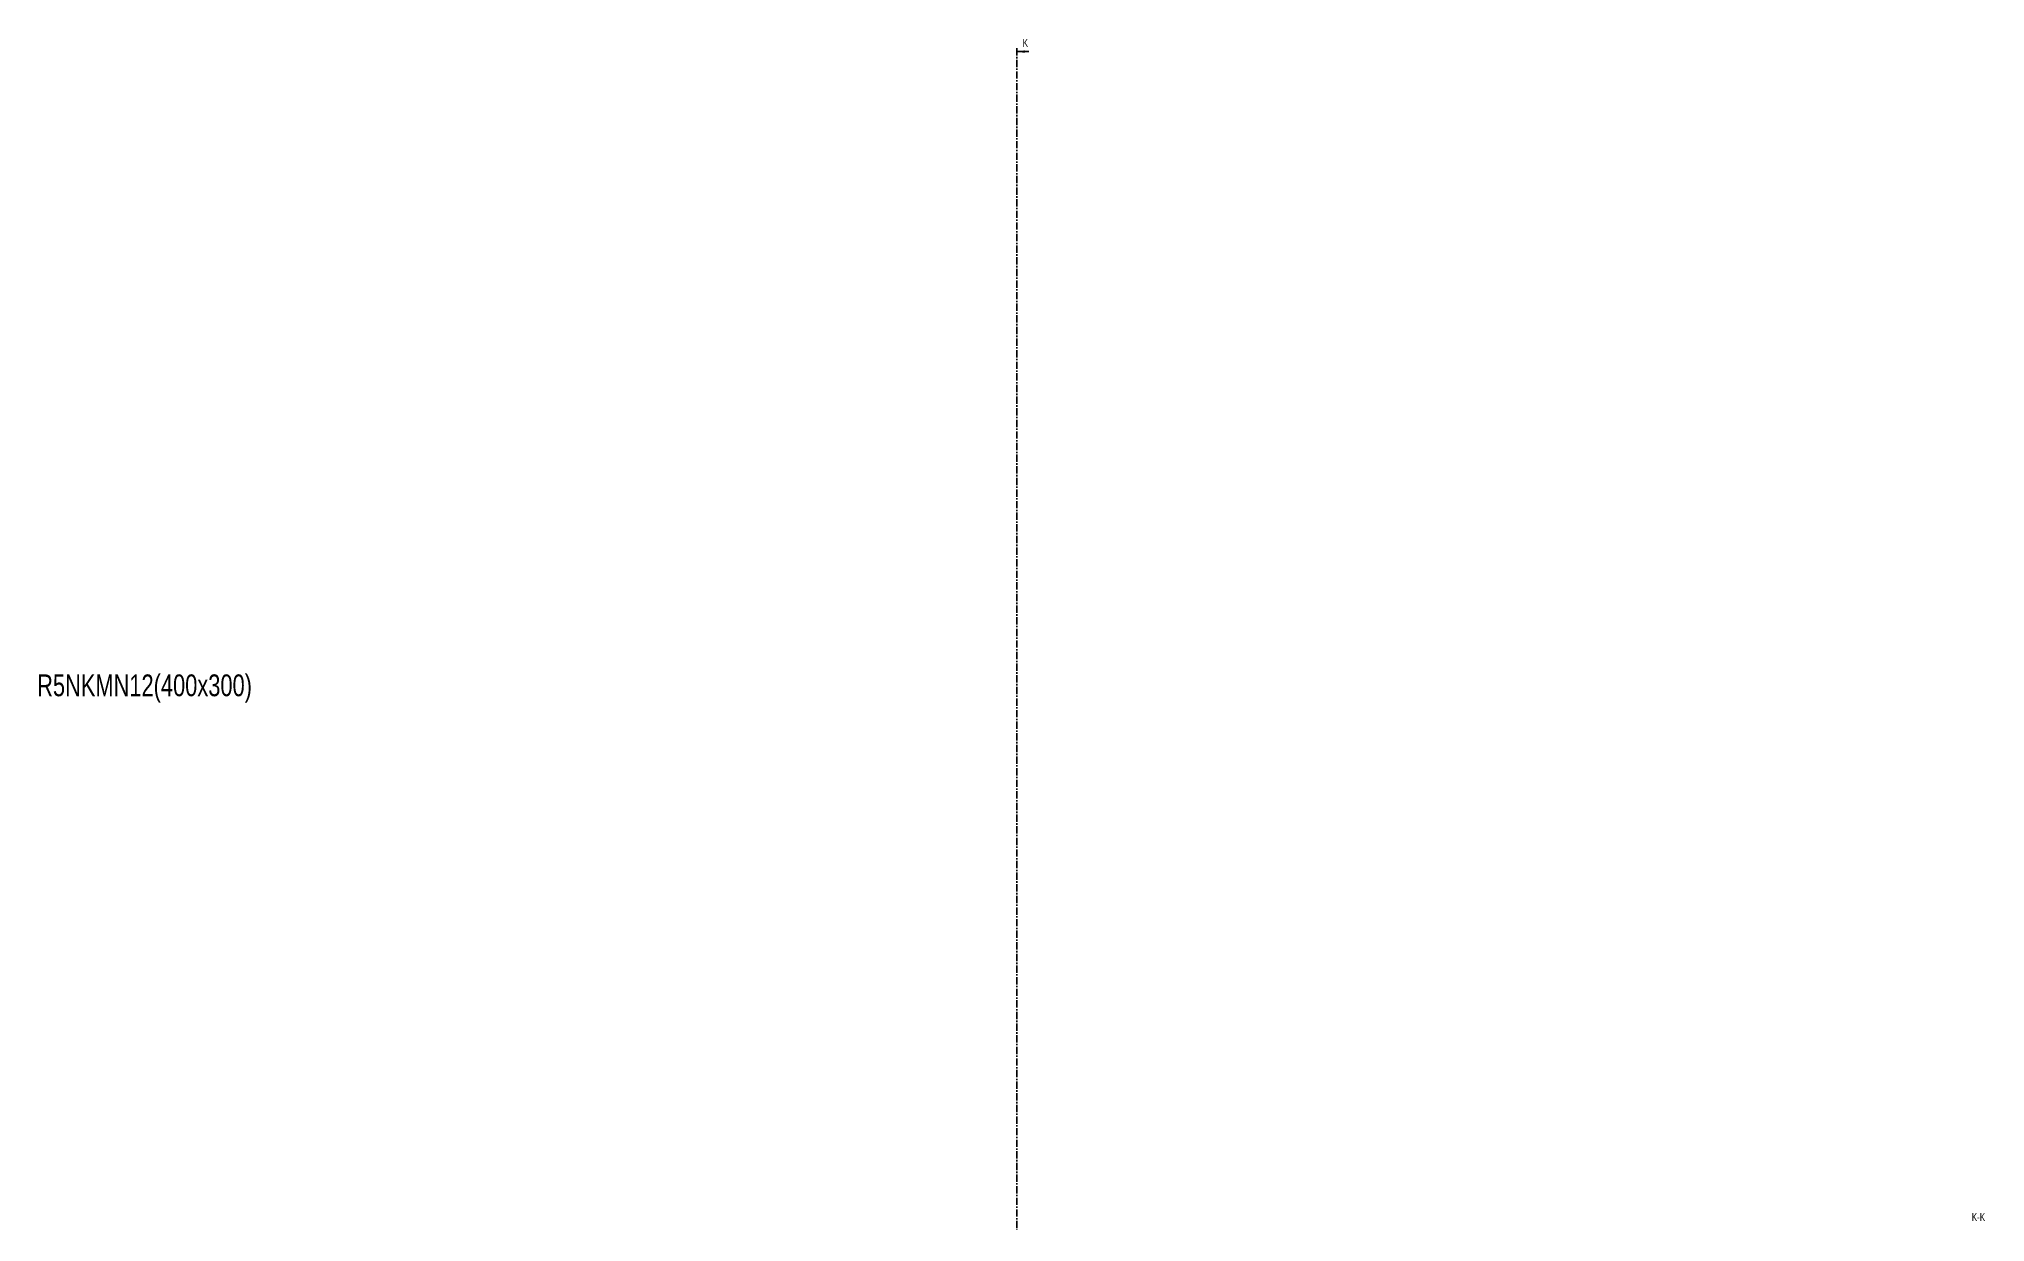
# Model space of a CAD drawing. Header units: millimetres. Extents: x -199 to 1999, y -1547 to 1507.
# Drawn here: x 102 to 1805, y 472 to 1507 of the extents above; entities that cross this region are included whole.
import ezdxf

# ---------------------------------------------------------------- set-up
doc = ezdxf.new("R2010")
doc.units = ezdxf.units.MM
doc.linetypes.add('CENTER', pattern=[10.16, 6.35, -1.27, 1.27, -1.27])
doc.layers.add('FORMAT', color=7, linetype='Continuous')
doc.styles.add('SLDTEXTSTYLE0', font='TXT', dxfattribs={"width": 0.75})

msp = doc.modelspace()

# ---------------------------------------------------------------- linework, layer by layer
at = {"color": 7, "linetype": 'CENTER', "lineweight": 35}
msp.add_line((958.03, 1499.09), (958.03, -1103.67), dxfattribs=at)
at = {"color": 7, "linetype": 'Continuous', "lineweight": 35}
msp.add_line((968.67, 1496.09), (958.03, 1496.09), dxfattribs=at)
msp.add_solid([(958.03, 1496.09), (965.03, 1494.97), (965.03, 1497.21)], dxfattribs=at)

# ---------------------------------------------------------------- texts
at = {"color": 7, "linetype": 'Continuous', "insert": (963.17, 1507.19), "char_height": 7, "attachment_point": 1, "style": 'SLDTEXTSTYLE0'}
msp.add_mtext('K', dxfattribs=at)
at = {"layer": 'FORMAT', "style": 'SLDTEXTSTYLE0'}
for s, insert, char_height, attachment_point in [('R5NKMN12(400x300)', (100.91, 951.11), 19.05, 1), ('K-K', (1799.41, 479.8), 7, 2)]:
    msp.add_mtext(s, dxfattribs=dict(at, insert=insert, char_height=char_height, attachment_point=attachment_point))

doc.saveas('drawing.dxf')
